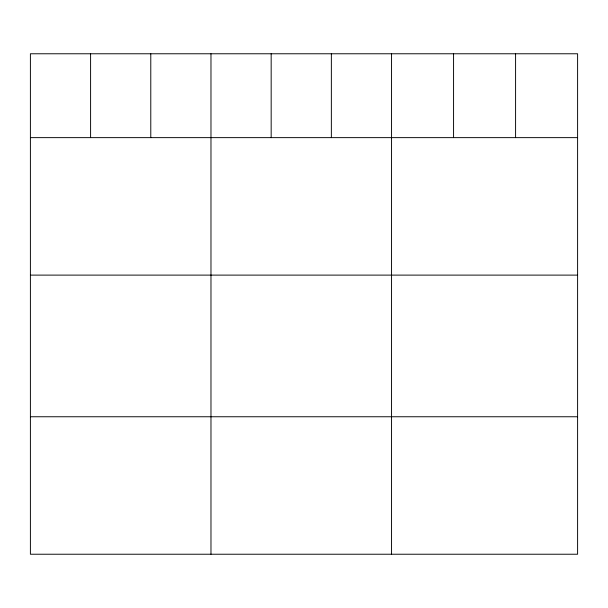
<?xml version="1.0" encoding="UTF-8"?>
<svg xmlns="http://www.w3.org/2000/svg" width="608" height="608" viewBox="0 0 608 608"><rect width="100%" height="100%" fill="white"/><g stroke="black" fill="none" stroke-linecap="round" stroke-linejoin="round"><path stroke-width="0.91" d="M577.6 137.636L577.6 554.23L30.4 554.23L30.4 53.77L577.6 53.77L577.6 137.636L30.4 137.636M30.4 275.112L577.6 275.112M30.4 416.754L577.6 416.754M515.584 53.77L515.584 137.636M453.568 53.77L453.568 137.636M391.552 53.77L391.552 554.23M331.36 53.77L331.36 137.636M271.168 53.77L271.168 137.636M210.976 53.77L210.976 554.23M150.784 53.77L150.784 137.636M90.592 53.77L90.592 137.636"/></g></svg>
